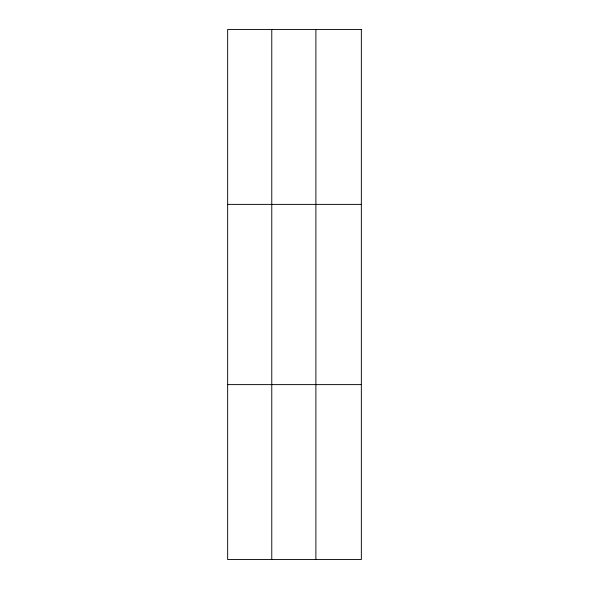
<?xml version="1.0" encoding="UTF-8"?>
<svg xmlns="http://www.w3.org/2000/svg" width="589" height="589" viewBox="0 0 589 589"><rect width="100%" height="100%" fill="white"/><g stroke="black" fill="none" stroke-linecap="round" stroke-linejoin="round"><path stroke-width="0.88" d="M271.772 559.55L271.772 29.45M315.888 559.55L315.888 29.45M227.656 204.383L361.344 204.383M227.656 384.617L361.344 384.617M361.344 29.45L361.344 559.55L227.656 559.55L227.656 29.45L361.344 29.45"/></g></svg>
